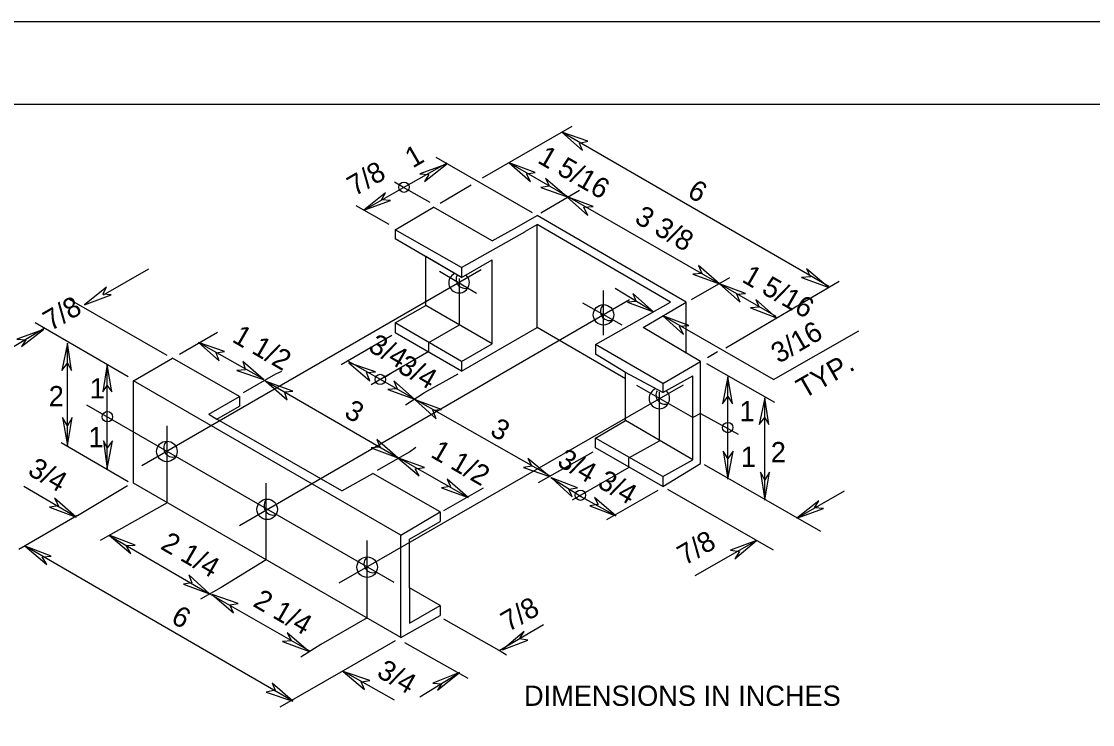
# Model space of a CAD drawing. Extents: x 528.16 to 531.11, y 154.41 to 156.24.
# Drawn here: x 529.746 to 530.286, y 155.888 to 156.242 of the extents above; entities that cross this region are included whole.
import ezdxf

# ---------------------------------------------------------------- set-up
doc = ezdxf.new("R2010")
doc.units = 0
for name, color, linetype in [('Level 1', 7, 'Continuous'), ('Level 2', 7, 'Continuous'), ('Level 41', 7, 'Continuous')]:
    doc.layers.add(name, color=color, linetype=linetype)

msp = doc.modelspace()

# ---------------------------------------------------------------- linework, layer by layer
at = {"layer": 'Level 1'}
for p, q in [((528.1555118110236, 156.24245406824147), (531.1138451443569, 156.24245406824147)), ((528.3421916010499, 156.20078740157481), (531.0921916010499, 156.20078740157481))]:
    msp.add_line(p, q, dxfattribs=at)
for points in [[(530.0183727034121, 156.18667979002623), (530.0288713910761, 156.1774934383202), (530.0272309711286, 156.1811023622047), (530.0314960629921, 156.18208661417322)], [(529.9603018372703, 156.17060367454067), (529.9468503937007, 156.16568241469815), (529.9514435695538, 156.16535433070865), (529.9491469816273, 156.16174540682414)], [(529.9917979002624, 156.17125984251967), (530.002624671916, 156.16174540682414), (530.000656167979, 156.16568241469815), (530.0049212598425, 156.16633858267716)], [(530.0206692913385, 156.1541994750656), (530.0101706036745, 156.16338582677164), (530.0121391076116, 156.15944881889763), (530.007874015748, 156.15879265091863)], [(529.9186351706037, 156.14730971128608), (529.9320866141733, 156.1522309711286), (529.9274934383202, 156.1525590551181), (529.9294619422573, 156.15616797900262)], [(530.0206692913385, 156.1541994750656), (530.0314960629921, 156.14468503937007), (530.029527559055, 156.1489501312336), (530.0341207349081, 156.1492782152231)], [(530.0977690288714, 156.11023622047244), (530.0872703412074, 156.11942257217848), (530.0889107611548, 156.11548556430446), (530.0843175853018, 156.11515748031496)], [(530.1525590551181, 156.10859580052494), (530.1417322834645, 156.11778215223097), (530.1437007874016, 156.11384514435696), (530.1391076115485, 156.11351706036746)], [(529.7778871391076, 156.0997375328084), (529.7913385826772, 156.10465879265092), (529.7870734908137, 156.10498687664042), (529.7890419947506, 156.10859580052494)], [(530.0977690288714, 156.11023622047244), (530.1082677165355, 156.1010498687664), (530.1066272965879, 156.10498687664042), (530.1108923884515, 156.10531496062993)], [(530.0646325459318, 156.0961286089239), (530.0541338582677, 156.10531496062993), (530.0557742782153, 156.1013779527559), (530.0515091863517, 156.1010498687664)], [(530.1266404199475, 156.09317585301838), (530.1161417322835, 156.10236220472441), (530.1177821522309, 156.0984251968504), (530.1135170603675, 156.0980971128609)], [(530.0692257217847, 156.09416010498688), (530.0797244094488, 156.08464566929135), (530.0777559055118, 156.08891076115486), (530.0823490813648, 156.08923884514437)], [(529.757217847769, 156.08727034120736), (529.7437664041995, 156.08234908136484), (529.7483595800525, 156.08202099737534), (529.746062992126, 156.07874015748033)], [(529.7693569553805, 156.08038057742783), (529.766404199475, 156.06660104986875), (529.7693569553805, 156.07020997375326), (529.7713254593176, 156.06660104986875)], [(529.8353018372703, 156.08070866141733), (529.8458005249344, 156.07152230971127), (529.8441601049868, 156.0754593175853), (529.8484251968504, 156.07611548556432)], [(529.7893700787401, 156.06955380577426), (529.7870734908137, 156.0557742782152), (529.7893700787401, 156.05905511811022), (529.7916666666666, 156.0557742782152)], [(529.8681102362204, 156.06200787401573), (529.8576115485564, 156.07119422572177), (529.8589238845144, 156.06692913385825), (529.8546587926509, 156.06660104986875)], [(529.9110892388452, 156.07053805774277), (529.9215879265092, 156.06135170603673), (529.9199475065617, 156.06561679790025), (529.9245406824147, 156.06594488188975)], [(529.8694225721785, 156.06102362204723), (529.8799212598425, 156.0518372703412), (529.8786089238845, 156.0557742782152), (529.882874015748, 156.0561023622047)], [(529.9442257217847, 156.0521653543307), (529.9337270341207, 156.06135170603673), (529.9353674540682, 156.05741469816272), (529.9307742782153, 156.05708661417322)], [(530.1020341207349, 156.06332020997374), (530.0994094488188, 156.0498687664042), (530.1020341207349, 156.0534776902887), (530.1043307086615, 156.0498687664042)], [(530.1207349081365, 156.0528215223097), (530.1177821522309, 156.03937007874015), (530.1207349081365, 156.04297900262466), (530.1227034120735, 156.03937007874015)], [(529.9445538057743, 156.0518372703412), (529.9550524934383, 156.04232283464566), (529.9534120734908, 156.04658792650918), (529.9576771653543, 156.04691601049868)], [(529.7693569553805, 156.0288713910761), (529.771653543307, 156.04297900262466), (529.7693569553805, 156.03871391076115), (529.7667322834645, 156.04297900262466)], [(529.7893700787401, 156.01706036745406), (529.7919947506562, 156.03116797900262), (529.7893700787401, 156.0275590551181), (529.7874015748032, 156.03116797900262)], [(529.9356955380578, 156.02263779527559), (529.9251968503937, 156.03182414698162), (529.9268372703413, 156.0278871391076), (529.9222440944882, 156.0275590551181)], [(530.1020341207349, 156.01181102362204), (530.1046587926509, 156.0259186351706), (530.1020341207349, 156.02230971128608), (530.0997375328084, 156.0259186351706)], [(529.9356955380578, 156.02263779527559), (529.9465223097113, 156.01345144356955), (529.9445538057743, 156.01706036745406), (529.9491469816273, 156.01771653543307)], [(530.0121391076116, 156.01312335958005), (530.001312335958, 156.02230971128608), (530.003280839895, 156.01837270341207), (529.9990157480315, 156.01771653543307)], [(530.1207349081365, 156.001312335958), (530.1230314960629, 156.01541994750656), (530.1207349081365, 156.01148293963254), (530.11843832021, 156.01541994750656)], [(529.9711286089239, 156.002624671916), (529.9606299212599, 156.01181102362204), (529.9622703412074, 156.00820209973753), (529.9576771653543, 156.00754593175853)], [(530.01312335958, 156.01246719160105), (530.0236220472441, 156.0029527559055), (530.0219816272966, 156.00688976377953), (530.0262467191601, 156.00754593175853)], [(529.7736220472441, 155.99278215223097), (529.7627952755905, 156.0022965879265), (529.7647637795276, 155.9983595800525), (529.7601706036745, 155.9977034120735)], [(530.0456036745406, 155.99343832020998), (530.0347769028872, 156.002624671916), (530.0367454068241, 155.9990157480315), (530.0324803149606, 155.9983595800525)], [(530.136811023622, 155.99212598425197), (530.1502624671916, 155.9970472440945), (530.1456692913385, 155.997375328084), (530.147965879265, 156.0009842519685)], [(529.7903543307086, 155.98359580052494), (529.8011811023622, 155.9744094488189), (529.7988845144357, 155.97834645669292), (529.8034776902887, 155.97867454068242)], [(529.7480314960629, 155.97801837270342), (529.7588582677165, 155.96883202099738), (529.75656167979, 155.9727690288714), (529.761154855643, 155.9730971128609)], [(530.1164698162729, 155.98097112860893), (530.1033464566929, 155.9760498687664), (530.1079396325459, 155.9753937007874), (530.1056430446195, 155.9717847769029)], [(529.8408792650919, 155.95406824146983), (529.8303805774278, 155.96358267716536), (529.8320209973754, 155.95964566929135), (529.8277559055118, 155.95898950131235)], [(529.8421916010499, 155.95374015748033), (529.8530183727034, 155.94455380577426), (529.8510498687664, 155.9484908136483), (529.8553149606299, 155.9491469816273)], [(529.8907480314961, 155.9251968503937), (529.8799212598425, 155.93438320209972), (529.882217847769, 155.9304461942257), (529.877624671916, 155.9301181102362)], [(529.9885170603675, 155.9258530183727), (530.001312335958, 155.9307742782152), (529.9970472440945, 155.9314304461942), (529.9993438320209, 155.93503937007873)], [(529.9081364829397, 155.91502624671915), (529.9189632545932, 155.90583989501312), (529.9173228346457, 155.90977690288713), (529.9215879265092, 155.91043307086613)], [(529.9668635170603, 155.91437007874015), (529.9534120734908, 155.90912073490813), (529.9576771653543, 155.90879265091863), (529.9557086614174, 155.90551181102362)], [(529.882874015748, 155.8999343832021), (529.872375328084, 155.90912073490813), (529.8740157480315, 155.90551181102362), (529.8694225721785, 155.9045275590551)]]:
    msp.add_lwpolyline(points, close=True, dxfattribs=at)
at = {"layer": 'Level 2'}
for p, q in [((529.9783464566929, 156.16371391076115), (530.0236220472441, 156.18963254593174)), ((530.1528871391076, 156.10892388451444), (530.0183727034121, 156.18667979002623)), ((530.0036089238845, 156.14599737532808), (529.9550524934383, 156.17388451443568)), ((529.9386482939633, 156.15879265091863), (529.9606299212599, 156.17125984251967)), ((530.0213254593176, 156.1541994750656), (529.9917979002624, 156.17125984251967)), ((529.9386482939633, 156.15879265091863), (529.9340551181102, 156.16141732283464)), ((529.9186351706037, 156.14730971128608), (529.9386482939633, 156.15879265091863)), ((529.9520997375328, 156.1512467191601), (529.9386482939633, 156.15879265091863)), ((529.9570209973754, 156.1509186351706), (529.9727690288714, 156.16010498687663)), ((530.007874015748, 156.14599737532808), (530.0272309711286, 156.15748031496062)), ((530.0977690288714, 156.11023622047244), (530.0213254593176, 156.1541994750656)), ((529.9314304461942, 156.14009186351706), (529.9146981627297, 156.1496062992126)), ((529.9343832020998, 156.13746719160105), (529.9537401574803, 156.1489501312336)), ((529.9832677165355, 156.13188976377953), (529.9537401574803, 156.1489501312336)), ((529.9957349081365, 156.13877952755905), (530.005905511811, 156.14468503937007)), ((530.0810367454068, 156.1010498687664), (530.005905511811, 156.14468503937007)), ((530, 156.13681102362204), (530.005905511811, 156.14009186351706)), ((530.0731627296587, 156.1010498687664), (530.005905511811, 156.14009186351706)), ((530.005905511811, 156.08825459317586), (530.005905511811, 156.14009186351706)), ((529.9678477690288, 156.11843832020998), (529.9343832020998, 156.13746719160105)), ((529.9343832020998, 156.13746719160105), (529.9343832020998, 156.13287401574803)), ((529.9678477690288, 156.11843832020998), (529.9996719160105, 156.13648293963254)), ((529.9832677165355, 156.13188976377953), (529.9957349081365, 156.13877952755905)), ((529.9996719160105, 156.13648293963254), (530, 156.13681102362204)), ((529.9678477690288, 156.11351706036746), (529.9343832020998, 156.13287401574803)), ((529.9498031496063, 156.1240157480315), (529.9343832020998, 156.13287401574803)), ((529.9678477690288, 156.11351706036746), (529.9498031496063, 156.1240157480315)), ((529.9498031496063, 156.0994094488189), (529.9498031496063, 156.1240157480315)), ((529.7874015748032, 156.10465879265092), (529.8103674540682, 156.11778215223097)), ((529.8067585301837, 156.01870078740157), (529.9776902887139, 156.11745406824147)), ((529.9678477690288, 156.11351706036746), (529.9832677165355, 156.122375328084)), ((529.9678477690288, 156.11843832020998), (529.9678477690288, 156.11351706036746)), ((529.9832677165355, 156.08005249343833), (529.9832677165355, 156.122375328084)), ((529.9753937007874, 156.10531496062993), (529.9566929133858, 156.11646981627297)), ((529.9668635170603, 156.08956692913387), (529.9668635170603, 156.11286089238845)), ((530.0974409448819, 156.11023622047244), (530.1030183727034, 156.11351706036746)), ((530.0393700787401, 156.08431758530185), (530.0393700787401, 156.10695538057743)), ((530.0646325459318, 156.0961286089239), (530.0452755905512, 156.10793963254594)), ((530.0836614173228, 156.10236220472441), (530.0974409448819, 156.11023622047244)), ((530.126312335958, 156.09383202099738), (530.0977690288714, 156.11023622047244)), ((530.1010498687664, 156.07808398950132), (530.1581364829397, 156.11154855643045)), ((529.8195538057743, 156.0741469816273), (529.770341207349, 156.10236220472441)), ((529.8559711286089, 155.98851706036746), (530.0524934383202, 156.10236220472441)), ((529.9343832020998, 156.09055118110237), (529.9498031496063, 156.0994094488189)), ((529.9832677165355, 156.08005249343833), (529.9498031496063, 156.0994094488189)), ((530.0288713910761, 156.1007217847769), (530.0485564304462, 156.08956692913387)), ((530.0354330708661, 156.07972440944883), (530.0731627296587, 156.1010498687664)), ((530.0593832020998, 156.08825459317586), (530.0810367454068, 156.1010498687664)), ((530.0810367454068, 156.0751312335958), (530.0810367454068, 156.1010498687664)), ((529.7998687664042, 156.06332020997374), (529.7529527559055, 156.09055118110237)), ((529.9678477690288, 156.07119422572177), (529.9343832020998, 156.09055118110237)), ((529.9343832020998, 156.09055118110237), (529.9343832020998, 156.08562992125985)), ((530.125, 156.06200787401573), (530.0692257217847, 156.09416010498688)), ((529.7306430446195, 156.07185039370077), (529.7575459317585, 156.08792650918636)), ((529.8257874015748, 156.0748031496063), (529.8448162729659, 156.08595800524935)), ((529.9678477690288, 156.06627296587925), (529.9343832020998, 156.08562992125985)), ((529.9514435695538, 156.08070866141733), (529.9668635170603, 156.08956692913387)), ((529.9678477690288, 156.06627296587925), (530.005905511811, 156.08825459317586)), ((530.0505249343832, 156.06233595800524), (530.005905511811, 156.08825459317586)), ((530.0882545931759, 156.07119422572177), (530.0593832020998, 156.08825459317586)), ((530.125, 156.06200787401573), (530.1679790026246, 156.08661417322836)), ((529.7693569553805, 156.0288713910761), (529.7693569553805, 156.08038057742783)), ((529.86843832021, 156.06200787401573), (529.8353018372703, 156.08070866141733)), ((529.9071522309711, 156.06955380577426), (529.9327427821522, 156.08431758530185)), ((529.9514435695538, 156.07611548556432), (529.9514435695538, 156.08070866141733)), ((529.9678477690288, 156.07119422572177), (529.9832677165355, 156.08005249343833)), ((530.0692257217847, 156.06003937007873), (530.0354330708661, 156.07972440944883)), ((530.0354330708661, 156.07972440944883), (530.0354330708661, 156.0748031496063)), ((529.9514435695538, 156.07611548556432), (529.9222440944882, 156.05938320209972)), ((530.0505249343832, 156.06561679790025), (530.0354330708661, 156.0748031496063)), ((530.0918635170603, 156.0731627296588), (530.0967847769028, 156.07611548556432)), ((529.7893700787401, 156.04363517060366), (529.7893700787401, 156.06955380577426)), ((529.8024934383202, 156.06135170603673), (529.8221784776903, 156.0728346456693)), ((529.8559711286089, 156.0534776902887), (529.8221784776903, 156.0728346456693)), ((529.9281496062993, 156.06135170603673), (529.9104330708661, 156.07152230971127)), ((529.9678477690288, 156.07119422572177), (529.9678477690288, 156.06627296587925)), ((530.0692257217847, 156.06003937007873), (530.0882545931759, 156.07119422572177)), ((530.0882545931759, 156.01968503937007), (530.0882545931759, 156.07119422572177)), ((530.125656167979, 156.0505249343832), (530.0915354330708, 156.06988188976376)), ((529.8579396325459, 156.0554461942257), (529.8743438320209, 156.06496062992125)), ((529.8743438320209, 156.06496062992125), (529.8772965879265, 156.06627296587925)), ((529.9320866141733, 156.06496062992125), (529.9291338582677, 156.06299212598424)), ((529.9491469816273, 156.0554461942257), (529.9662073490814, 156.06496062992125)), ((530.0692257217847, 156.0554461942257), (530.0505249343832, 156.06561679790025)), ((530.0505249343832, 156.04133858267716), (530.0505249343832, 156.06561679790025)), ((530.0692257217847, 156.0554461942257), (530.0843175853018, 156.06397637795274)), ((530.0843175853018, 156.02165354330708), (530.0843175853018, 156.06397637795274)), ((529.9373359580053, 155.98359580052494), (529.8024934383202, 156.06135170603673)), ((529.8024934383202, 156.00984251968504), (529.8024934383202, 156.06135170603673)), ((529.9356955380578, 156.02263779527559), (529.8687664041995, 156.06135170603673)), ((529.9061679790026, 155.95964566929135), (530.0797244094488, 156.05938320209972)), ((529.9448818897638, 156.0518372703412), (529.9281496062993, 156.06135170603673)), ((530.0843175853018, 156.04297900262466), (530.0561023622047, 156.05905511811022)), ((530.0692257217847, 156.06003937007873), (530.0692257217847, 156.0554461942257)), ((530.1020341207349, 156.03805774278214), (530.1020341207349, 156.06332020997374)), ((529.8405511811023, 156.04461942257217), (529.8559711286089, 156.0534776902887)), ((529.8559711286089, 156.0534776902887), (529.8559711286089, 156.04855643044618)), ((529.9396325459318, 156.04921259842519), (529.9491469816273, 156.0554461942257)), ((530.0675853018373, 156.03116797900262), (530.0675853018373, 156.0557742782152)), ((530.1207349081365, 156.001312335958), (530.1207349081365, 156.0528215223097)), ((529.7788713910761, 156.04921259842519), (529.9337270341207, 155.95997375328085)), ((529.8444881889764, 156.04199475065616), (529.8559711286089, 156.04855643044618)), ((530.0127952755905, 156.01312335958005), (529.9448818897638, 156.0518372703412)), ((529.7893700787401, 156.01706036745406), (529.7893700787401, 156.04363517060366)), ((529.8405511811023, 156.04461942257217), (529.8444881889764, 156.04199475065616)), ((529.9074803149606, 156.00590551181102), (529.8444881889764, 156.04199475065616)), ((530.0882545931759, 156.04494750656167), (530.0843175853018, 156.04297900262466)), ((530.0882545931759, 156.04494750656167), (530.1072834645669, 156.03444881889763)), ((529.8195538057743, 156), (529.8195538057743, 156.03871391076115)), ((530.0354330708661, 156.03248031496062), (530.0505249343832, 156.04133858267716)), ((530.0843175853018, 156.02165354330708), (530.0505249343832, 156.04133858267716)), ((530.1020341207349, 156.01181102362204), (530.1020341207349, 156.03805774278214)), ((530.0692257217847, 156.01312335958005), (530.0354330708661, 156.03248031496062)), ((530.0354330708661, 156.0275590551181), (530.0354330708661, 156.03248031496062)), ((530.0521653543307, 156.02263779527559), (530.0675853018373, 156.03116797900262)), ((529.7998687664042, 156.01049868766404), (529.7660761154856, 156.0301837270341)), ((529.9255249343832, 156.01640419947506), (529.9416010498687, 156.0255905511811)), ((529.9416010498687, 156.0255905511811), (529.9448818897638, 156.0278871391076)), ((530.00656167979, 156.01017060367454), (530.0341207349081, 156.0255905511811)), ((530.0692257217847, 156.00820209973753), (530.0354330708661, 156.0275590551181)), ((529.9711286089239, 156.002624671916), (529.9360236220473, 156.02263779527559)), ((530.0521653543307, 156.01771653543307), (530.0521653543307, 156.02263779527559)), ((530.0692257217847, 156.01312335958005), (530.0843175853018, 156.02165354330708)), ((530.0147637795276, 156.01476377952756), (530.0170603674541, 156.01607611548556)), ((530.0521653543307, 156.01771653543307), (530.0236220472441, 156.001312335958)), ((530.0692257217847, 156.00820209973753), (530.0882545931759, 156.01968503937007)), ((530.1489501312336, 155.98556430446195), (530.0902230971128, 156.01902887139107)), ((529.9373359580053, 155.93208661417322), (529.8024934383202, 156.00984251968504)), ((529.8694225721785, 155.9711286089239), (529.8694225721785, 156.00984251968504)), ((529.9074803149606, 156.00590551181102), (529.9232283464567, 156.01476377952756)), ((529.9570209973754, 155.99540682414698), (529.9232283464567, 156.01476377952756)), ((530.028215223097, 156.0029527559055), (530.0127952755905, 156.01246719160105)), ((530.0692257217847, 156.01312335958005), (530.0692257217847, 156.00820209973753)), ((529.7736220472441, 155.99278215223097), (529.747375328084, 156.00820209973753)), ((529.7995406824147, 156.00853018372703), (529.774278215223, 155.99343832020998)), ((529.9589895013123, 155.99606299212599), (529.9790026246719, 156.00754593175853)), ((530.0410104986877, 155.99146981627297), (530.0669291338583, 156.00623359580052)), ((530.125, 155.9760498687664), (530.0718503937007, 156.00656167979002)), ((530.136811023622, 155.99212598425197), (530.1607611548557, 156.00590551181102)), ((529.8195538057743, 156), (529.7857611548557, 155.98097112860893)), ((530.0456036745406, 155.99343832020998), (530.028215223097, 156.0029527559055)), ((529.7739501312336, 155.99343832020998), (529.744750656168, 155.9763779527559)), ((529.774278215223, 155.99343832020998), (529.7739501312336, 155.99343832020998)), ((529.9373359580053, 155.98359580052494), (529.9570209973754, 155.99540682414698)), ((529.9570209973754, 155.99540682414698), (529.9570209973754, 155.99048556430446)), ((529.9416010498687, 155.98162729658793), (529.9570209973754, 155.99048556430446)), ((529.8405511811023, 155.95406824146983), (529.7903543307086, 155.98326771653544)), ((529.9373359580053, 155.93208661417322), (529.9373359580053, 155.98359580052494)), ((529.882874015748, 155.8999343832021), (529.7480314960629, 155.97801837270342)), ((529.9202755905512, 155.94192913385825), (529.9202755905512, 155.98097112860893)), ((529.9416010498687, 155.95702099737534), (529.9416010498687, 155.98162729658793)), ((530.0856299212599, 155.96325459317586), (530.1164698162729, 155.98097112860893)), ((529.8694225721785, 155.9711286089239), (529.8467847769028, 155.95734908136484)), ((529.8467847769028, 155.95734908136484), (529.8362860892388, 155.95144356955382)), ((529.9570209973754, 155.9481627296588), (529.9416010498687, 155.95702099737534)), ((529.9416010498687, 155.95702099737534), (529.9416010498687, 155.93930446194224)), ((529.891404199475, 155.9251968503937), (529.8408792650919, 155.95406824146983)), ((529.9416010498687, 155.93930446194224), (529.9570209973754, 155.9481627296588)), ((529.9570209973754, 155.9481627296588), (529.9570209973754, 155.94324146981626)), ((529.9202755905512, 155.94192913385825), (529.8969816272966, 155.9284776902887)), ((529.9373359580053, 155.93208661417322), (529.9570209973754, 155.94324146981626)), ((529.98687664042, 155.9255249343832), (529.9589895013123, 155.94127296587925)), ((529.98687664042, 155.9255249343832), (530.009186351706, 155.93864829396324)), ((529.8969816272966, 155.9284776902887), (529.886811023622, 155.92224409448818)), ((529.9343832020998, 155.9304461942257), (529.9081364829397, 155.91535433070865)), ((529.9711286089239, 155.91141732283464), (529.9393044619422, 155.9294619422572)), ((529.9904855643044, 155.92322834645668), (529.98687664042, 155.9255249343832)), ((529.9081364829397, 155.91535433070865), (529.876312335958, 155.89698162729658)), ((529.9340551181102, 155.9005905511811), (529.9078083989501, 155.91535433070865)), ((529.9468503937007, 155.9022309711286), (529.9668635170603, 155.91437007874015))]:
    msp.add_line(p, q, dxfattribs=at)
for centre, radius in [((529.9388620837358, 156.15894018851088), 0.0026042544012600246), ((530.0393995426251, 156.09462355715775), 0.005178472733754198), ((529.9269024009571, 156.06207685602607), 0.0026042544012600246), ((529.7893984144578, 156.04332560625718), 0.0026042544012600246), ((530.1019813856125, 156.03785972828675), 0.0026042544012600246), ((529.8193843608225, 156.02581201147163), 0.005178472733754198), ((530.0277350327923, 156.0037568960986), 0.0026042544012600246), ((529.8699236654677, 155.99662613914424), 0.005178472733754198), ((529.9202972589853, 155.9675101761987), 0.005178472733754198)]:
    msp.add_circle(centre, radius, dxfattribs=at)
for centre, radius, start, end in [((529.9666057514067, 156.1108218198689), 0.005178472733754198, 116.85893888888889, 46.584372222222214), ((529.9698260335877, 156.11265458830175), 0.004672202944981247, 154.44286944444443, 285.1397361111111), ((530.0423640594405, 156.09632668752744), 0.00453090610527462, 131.51834166666666, 289.6714277777778), ((530.0675290065147, 156.05253034154146), 0.005178472733754198, 116.8605861111111, 46.66912777777782), ((530.0703703075171, 156.05415597713943), 0.004541042829112174, 150.0207611111111, 289.92383611111114), ((529.8223944924191, 156.0275436109771), 0.0045687618437075745, 130.82494444444447, 288.8617472222223), ((529.8729841030953, 155.99843777552576), 0.004658989922823249, 134.00169722222222, 286.89783611111113), ((529.923210185236, 155.96921990471023), 0.004509808009625338, 130.233875, 290.6058138888889)]:
    msp.add_arc(centre, radius, start, end, dxfattribs=at)
at = {"layer": 'Level 41'}
msp.add_lwpolyline([(528.1555118110236, 156.24245406824147), (531.1138451443569, 156.24245406824147), (531.1138451443569, 154.40912073490813), (528.1555118110236, 154.40912073490813)], close=True, dxfattribs=at)

# ---------------------------------------------------------------- texts
at = {"layer": 'Level 2'}
for s, rotation, p in [('1', 30.051997222222223, (529.9432414698163, 156.16830708661416)), ('1 5/16', 329.9956333333334, (530.0055774278215, 156.17158792650918)), ('7/8', 29.987811111111114, (529.9140419947506, 156.1541994750656)), ('6', 329.9816333333334, (530.0810367454068, 156.1545275590551)), ('3 3/8', 330.0059166666667, (530.0544619422573, 156.14140419947506)), ('1 5/16', 329.9956333333334, (530.1085958005249, 156.11154855643045)), ('7/8', 29.987811111111114, (529.7608267716536, 156.08628608923885)), ('3/16', 30.014422222222226, (530.127624671916, 156.06988188976376)), ('1 1/2', 330.0001805555556, (529.8517060367454, 156.08136482939634)), ('3/4', 330.0121888888889, (529.9202755905512, 156.07677165354332)), ('3/4', 330.0121888888889, (529.9350393700787, 156.06627296587925)), ('TYP.', 29.995080555555553, (530.1404199475065, 156.0521653543307)), ('3', 330.0077277777778, (529.9081364829397, 156.04363517060366)), ('3', 330.0077277777778, (529.9816272965879, 156.03444881889763)), ('1 1/2', 330.0001805555556, (529.9517716535433, 156.0232939632546)), ('3/4', 330.0121888888889, (530.0154199475065, 156.01902887139107)), ('3/4', 330.0121888888889, (529.748687664042, 156.01443569553805)), ('3/4', 330.0121888888889, (530.0357611548557, 156.00820209973753)), ('2 1/4', 329.99238333333335, (529.8156167979002, 155.9770341207349)), ('7/8', 29.987811111111114, (530.0803805774278, 155.96817585301838)), ('2 1/4', 329.99238333333335, (529.8622047244095, 155.9481627296588)), ('7/8', 29.987811111111114, (529.9914698162729, 155.93471128608923)), ('6', 329.9816333333334, (529.8208661417323, 155.93996062992125)), ('3/4', 330.0121888888889, (529.9245406824147, 155.91272965879264))]:
    msp.add_text(s, height=0.010228346456692914, rotation=rotation, dxfattribs=at).set_placement(p)
for s, p in [('2', (529.759842519685, 156.04855643044618)), ('1', (529.7805118110236, 156.0524934383202)), ('1', (530.1079396325459, 156.04101049868765)), ('1', (529.7798556430446, 156.0278871391076)), ('1', (530.1085958005249, 156.01804461942257)), ('2', (530.123687664042, 156.02034120734908)), ('DIMENSIONS IN INCHES', (529.9993438320209, 155.89763779527559))]:
    msp.add_text(s, height=0.010228346456692914, dxfattribs=at).set_placement(p)

doc.saveas('drawing.dxf')
